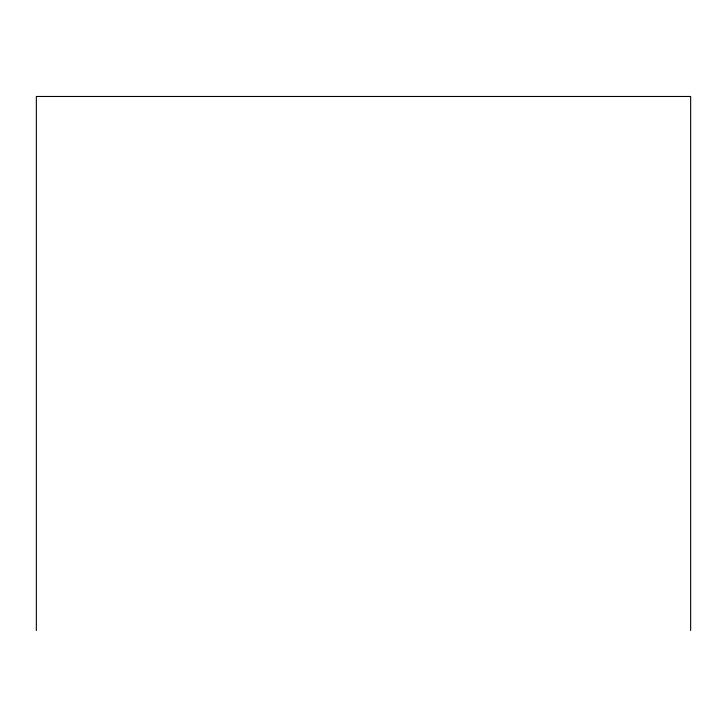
<?xml version="1.0" encoding="UTF-8"?>
<svg xmlns="http://www.w3.org/2000/svg" width="727" height="727" viewBox="0 0 727 727"><rect width="100%" height="100%" fill="white"/><g stroke="black" fill="none" stroke-linecap="round" stroke-linejoin="round"><path stroke-width="1.09" d="M690.65 630.527L690.65 96.473L36.35 96.473L36.35 630.527"/></g></svg>
